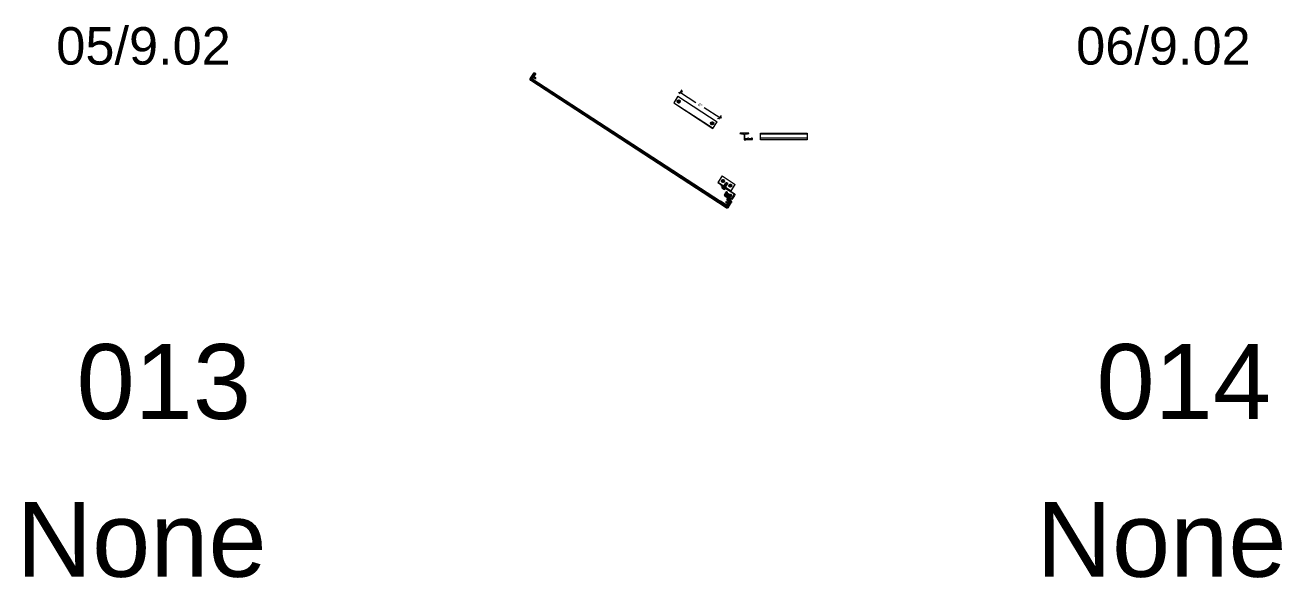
# Model space of a CAD drawing. Header units: inches. Extents: x -301 to 39679, y -468 to 370.
# Drawn here: x 1545.8 to 1706.9, y -76.9 to -6 of the extents above; entities that cross this region are included whole.
import ezdxf

# ---------------------------------------------------------------- set-up
doc = ezdxf.new("R2010")
doc.units = ezdxf.units.IN
doc.header["$MEASUREMENT"] = 0
doc.linetypes.add('DASHED', pattern=[0.75, 0.5, -0.25])
doc.layers.get('Defpoints').update_dxf_attribs({"color": 3})
doc.layers.add('NSE-Construction', color=86, linetype='Continuous', plot=False)
for name, color, linetype, lineweight in [('NSE-Furring 01', 30, 'Continuous', 18), ('NSE-Hardware', 111, 'Continuous', 25), ('NSE-Panels 01', 1, 'Continuous', 40), ('NSE-Title', 51, 'Continuous', 9)]:
    doc.layers.add(name, color=color, linetype=linetype, lineweight=lineweight)
doc.styles.add('004 - NSSM - Standard', font='arial.ttf', dxfattribs={"height": 0.4})
doc.styles.add('048 - NSSM - Standard', font='arial.ttf', dxfattribs={"height": 4.8})
doc.styles.add('096 - NSSM - Standard', font='arial.ttf', dxfattribs={"height": 9.6})
doc.styles.add('3_0-0_TEXT', font='simplex.shx', dxfattribs={"width": 0.7, "height": 0.375})
doc.dimstyles.new('$$$FASTENER$$$', dxfattribs={"dimtxt": 0.375, "dimasz": 0, "dimexe": 0, "dimexo": 0, "dimgap": 0, "dimtad": 0, "dimtih": 1, "dimtoh": 1, "dimdec": 4, "dimzin": 3, "dimdsep": 46, "dimlunit": 4, "dimtxsty": '3_0-0_TEXT', "dimblk": 'NONE', "dimcen": 0, "dimclrd": 256, "dimclre": 256, "dimclrt": 256, "dimadec": 0, "dimazin": 0, "dimtfac": 0.375, "dimtdec": 4, "dimtofl": 0, "dimtmove": 1, "dimatfit": 3, "dimldrblk": 'NONE', "dimfxl": 1, "dimtolj": 1, "dimtzin": 0, "dimarcsym": 0})
doc.dimstyles.new('004 - NSSM - Standard$0', dxfattribs={"dimtxt": 0.4, "dimasz": 0.4, "dimexe": 0.4, "dimexo": 0.4, "dimgap": 0.4, "dimtad": 0, "dimdec": 4, "dimzin": 3, "dimdsep": 46, "dimlunit": 5, "dimtxsty": '004 - NSSM - Standard', "dimblk": 'OBLIQUE', "dimcen": 0.4, "dimclrd": 256, "dimclre": 256, "dimclrt": 256, "dimazin": 0, "dimtfac": 0.7, "dimtdec": 4, "dimtmove": 1, "dimatfit": 2, "dimfxl": 1, "dimtfill": 1, "dimtfillclr": 11, "dimfrac": 1, "dimtolj": 1, "dimtzin": 0, "dimlwd": 0, "dimlwe": 0, "dimarcsym": 0})

# ---------------------------------------------------------------- blocks, each defined once
blk = doc.blocks.new('Bolt Head')
blk.add_lwpolyline([(0.25, 0), (0.12, 0.22), (-0.12, 0.22), (-0.25, 0), (-0.12, -0.22), (0.12, -0.22)], close=True)
for radius in [0.312, 0.125]:
    blk.add_circle((0, 0), radius)
blk = doc.blocks.new('_Oblique')
at = {"color": 0, "linetype": 'ByBlock', "lineweight": -2}
blk.add_line((-0.5, -0.5), (0.5, 0.5), dxfattribs=at)
blk = doc.blocks.new('*D159')
at = {"layer": 'Defpoints', "color": 0, "transparency": 16777216}
for p in [(1629.47, -15.15), (1634.49, -18.43), (1634.82, -17.92)]:
    blk.add_point(p, dxfattribs=at)
at = {"layer": 'NSE-Construction', "lineweight": 0, "transparency": 16777216}
for p, q in [((1629.68, -14.82), (1630.02, -14.31)), ((1629.8, -14.65), (1631.78, -15.94)), ((1634.82, -17.92), (1632.84, -16.63)), ((1634.71, -18.09), (1635.04, -17.59))]:
    blk.add_line(p, q, dxfattribs=at)
at = {"layer": 'NSE-Construction', "lineweight": 0, "transparency": 16777216, "xscale": 0.4, "yscale": 0.4, "zscale": 0.4}
for p, rotation in [((1629.8, -14.65), 146.9237005842569), ((1634.82, -17.92), 326.9237005842569)]:
    blk.add_blockref('_Oblique', p, dxfattribs=dict(at, rotation=rotation))
at = {"layer": 'NSE-Construction', "transparency": 16777216, "insert": (1632.31, -16.28), "char_height": 0.4, "attachment_point": 5, "rotation": 326.9237, "style": '004 - NSSM - Standard', "bg_fill": 3, "box_fill_scale": 1.25, "bg_fill_color": 256, "bg_fill_true_color": 13158600, "bg_fill_transparency": 0}
blk.add_mtext('\\A1;6"', dxfattribs=at)
blk = doc.blocks.new('_None')
blk = doc.blocks.new('*U49')
at = {"linetype": 'Continuous'}
blk.add_lwpolyline([(0.64, 1.54), (0.77, 1.54, -0.414214), (0.9, 1.41), (0.9, 1.04, 0.414214), (1, 0.94), (1.11, 0.94, -0.414214), (1.2, 0.84), (1.2, 0.62, 0.414214), (1.25, 0.57), (1.71, 0.57, 0.414214), (1.76, 0.62), (1.76, 1.5, -1), (1.84, 1.5), (1.84, 1.12, -0.302776), (1.83, 1.1, 0.666667), (1.83, 1.08, -0.666667), (1.83, 1.04, 0.666667), (1.83, 1.02, -0.666667), (1.83, 0.98, 0.666667), (1.83, 0.96, -0.666667), (1.83, 0.92, 0.666667), (1.83, 0.9, -0.666667), (1.83, 0.86, 0.666667), (1.83, 0.84, -0.666667), (1.83, 0.8, 0.666667), (1.83, 0.78, -0.666667), (1.83, 0.74, 0.666667), (1.83, 0.72, -0.302776), (1.84, 0.7), (1.84, 0.54, -0.198912), (1.83, 0.53), (1.8, 0.49, -0.198912), (1.79, 0.49), (1.65, 0.49, -0.302776), (1.64, 0.5, 0.666667), (1.61, 0.5, -0.666667), (1.58, 0.5, 0.666667), (1.55, 0.5, -0.666667), (1.52, 0.5, 0.666667), (1.49, 0.5, -0.666667), (1.46, 0.5, 0.666667), (1.43, 0.5, -0.666667), (1.4, 0.5, 0.666667), (1.37, 0.5, -0.666667), (1.34, 0.5, 0.666667), (1.31, 0.5, -0.666667), (1.28, 0.5, 0.666667), (1.25, 0.5, -0.666667), (1.22, 0.5, 0.666667), (1.19, 0.5, -0.302776), (1.17, 0.49), (1.14, 0.49, -0.414214), (1.12, 0.5), (1.12, 0.84, 0.414214), (1.11, 0.86), (0.95, 0.86, 0.414214), (0.93, 0.84), (0.93, 0.58, -0.045635), (0.93, 0.58), (0.92, 0.5, -0.832406), (0.88, 0.5), (0.82, 0.84, -0.045635), (0.82, 0.85), (0.82, 1.41, 0.414214), (0.77, 1.46), (0.64, 1.46, 0.414214), (0.59, 1.41), (0.59, 0.86, -0.01996), (0.59, 0.86), (0.58, 0.72, -0.391021), (0.53, 0.67), (0.35, 0.67, -0.414214), (0.34, 0.69), (0.34, 0.85, -1), (0.42, 0.85), (0.42, 0.77, 0.414214), (0.43, 0.75), (0.5, 0.75, 0.414214), (0.51, 0.77), (0.51, 1.09, -0.262938), (0.52, 1.1, 0.564932), (0.52, 1.13, -0.262938), (0.51, 1.14), (0.51, 1.45, 0.414214), (0.5, 1.46), (0.43, 1.46, 0.414214), (0.42, 1.45), (0.42, 1.38, -1), (0.34, 1.38), (0.34, 1.49, -0.414214), (0.39, 1.54), (0.71, 1.54)], format="xyb", dxfattribs=at)
at = {"linetype": 'DASHED', "lineweight": 0, "transparency": 16777216}
blk.add_lwpolyline([(0.5, 0.77), (0.5, 1.45), (0.43, 1.45), (0.43, 0.77)], close=True, dxfattribs=at)
blk = doc.blocks.new('*U111')
at = {"transparency": 16777216}
blk.add_lwpolyline([(0.62, 0.4), (0.19, 0.4, -0.414214), (0.09, 0.5), (0.09, 1.98, -1), (0.09, 2.01), (0.09, 2.31), (0.05, 2.47, 0.900068), (0, 2.47), (0, 2.01, -1), (0, 1.98), (0, 0.5, 0.414214), (0.19, 0.31), (0.83, 0.31), (0.84, 0.4), (0.84, 0.51), (0.81, 0.51), (0.81, 1.03), (0.79, 1.19, 0.383421), (0.76, 1.21), (0.71, 1.21, 0.873386), (0.68, 1.02, -0.337188), (0.72, 0.97), (0.72, 0.87, -1), (0.72, 0.85), (0.72, 0.83, -1), (0.72, 0.81), (0.72, 0.5, -0.414214)], format="xyb", close=True, dxfattribs=at)
blk = doc.blocks.new('*U130')
at = {"transparency": 16777216}
blk.add_lwpolyline([(0.72, -1.01, 1), (0.72, -0.99), (0.72, -0.95, 0.337188), (0.68, -0.9, -0.760886), (0.68, -0.71, 0.337188), (0.72, -0.66), (0.72, -0.47, 0.414214), (0.62, -0.37), (0.19, -0.37, 0.414214), (0.09, -0.47), (0.09, -0.71), (0.05, -0.88, -0.900068), (0, -0.87), (0, -0.01, 1), (0, 0.01), (0, 0.22, -0.900068), (0.05, 0.23), (0.09, 0.06), (0.09, 0.01, 1), (0.09, -0.01), (0.09, -0.18, 0.414214), (0.19, -0.28), (0.83, -0.28), (0.84, -0.37), (0.84, -0.49), (0.81, -0.49), (0.81, -0.55), (0.8, -0.56), (0.81, -0.56), (0.8, -0.57), (0.81, -0.58), (0.8, -0.59), (0.81, -0.59), (0.8, -0.6), (0.81, -0.61), (0.8, -0.62), (0.81, -0.62), (0.8, -0.63), (0.81, -0.64), (0.8, -0.65), (0.81, -0.65), (0.8, -0.66), (0.81, -0.67), (0.8, -0.68), (0.81, -0.68), (0.8, -0.69), (0.81, -0.7), (0.8, -0.71), (0.81, -0.71), (0.8, -0.72), (0.81, -0.73), (0.8, -0.74), (0.81, -0.74), (0.8, -0.75), (0.81, -0.76), (0.8, -0.77), (0.81, -0.77), (0.8, -0.78), (0.81, -0.79), (0.8, -0.8), (0.81, -0.8), (0.8, -0.81), (0.81, -0.82), (0.8, -0.83), (0.81, -0.83), (0.8, -0.84), (0.81, -0.85), (0.8, -0.86), (0.81, -0.86), (0.8, -0.87), (0.81, -0.88), (0.8, -0.89), (0.81, -0.89), (0.8, -0.9), (0.81, -0.91), (0.8, -0.92), (0.81, -0.92), (0.8, -0.93), (0.81, -0.94), (0.8, -0.95), (0.81, -0.95), (0.8, -0.96), (0.81, -0.97), (0.8, -0.98), (0.81, -0.98), (0.8, -0.99), (0.81, -1), (0.8, -1.01), (0.81, -1.01), (0.8, -1.02), (0.81, -1.03), (0.8, -1.04), (0.81, -1.04), (0.8, -1.05), (0.81, -1.06), (0.8, -1.07), (0.81, -1.07), (0.8, -1.08), (0.81, -1.09), (0.8, -1.1), (0.81, -1.1), (0.8, -1.11), (0.81, -1.12), (0.8, -1.13), (0.81, -1.13), (0.8, -1.14), (0.81, -1.15), (0.8, -1.16), (0.81, -1.16), (0.81, -1.19), (0.79, -1.35, -0.383421), (0.76, -1.37), (0.72, -1.37, -0.918526), (0.68, -1.18, 0.337188), (0.72, -1.13), (0.72, -1.04, 1), (0.72, -1.02)], format="xyb", close=True, dxfattribs=at)
blk = doc.blocks.new('*U30')
blk.add_lwpolyline([(0.03, -0.13), (0.03, 0.12), (0.05, 0.12), (0.05, -0.13)], close=True)
for points in [[(0.05, 0.11), (0.14, 0.05), (0.5, 0.05), (0.55, 0), (0.5, -0.05), (0.14, -0.05), (0.05, -0.11), (0.05, 0.11)], [(0.5, 0.05), (0.4, 0.03), (0.37, 0), (0.4, -0.03), (0.5, -0.05)], [(0.4, 0.03), (0.55, 0)]]:
    blk.add_leader(points, dimstyle='$$$FASTENER$$$')
at = {"has_arrowhead": 0}
for points in [[(0.14, 0.05), (0.15, 0.07), (0.18, -0.06), (0.19, -0.05)], [(0.17, 0.05), (0.18, 0.07), (0.22, -0.06), (0.22, -0.05)], [(0.21, 0.05), (0.21, 0.07), (0.25, -0.06), (0.25, -0.05)], [(0.24, 0.05), (0.24, 0.07), (0.28, -0.06), (0.28, -0.05)], [(0.27, 0.05), (0.27, 0.07), (0.31, -0.06), (0.31, -0.05)], [(0.3, 0.05), (0.3, 0.07), (0.34, -0.06), (0.34, -0.05)], [(0.33, 0.05), (0.34, 0.07), (0.37, -0.06), (0.37, -0.05)], [(0.36, 0.05), (0.37, 0.07), (0.4, -0.06), (0.41, -0.05)], [(0.14, 0), (0.15, -0.06), (0.16, -0.05)]]:
    blk.add_leader(points, dimstyle='$$$FASTENER$$$', dxfattribs=at)
blk = doc.blocks.new('*U157')
blk.add_lwpolyline([(30, -0.12), (0.12, -0.12), (0.12, -0.88), (0, -0.88), (0, -0.12, -0.414214), (0.12, 0), (30, 0, -0.414214), (30.12, -0.12)], format="xyb")
blk.add_lwpolyline([(30, -0.12), (30, -0.88), (30.12, -0.87), (30.12, -0.12)])
at = {"layer": 'Defpoints'}
for p, q in [((0, 0), (0.19, -0.19)), ((30.12, 0), (29.94, -0.18)), ((0.12, -0.88), (0.18, -0.88)), ((30, -0.88), (29.95, -0.88))]:
    blk.add_line(p, q, dxfattribs=at)
for points in [[(0.12, 0), (0, 0), (0, -0.12)], [(30, 0), (30.12, 0), (30.12, -0.12)]]:
    blk.add_lwpolyline(points, dxfattribs=at)
at = {"layer": 'NSE-Hardware', "xscale": -1, "rotation": 180}
blk.add_blockref('*U30', (-0.03, -0.5), dxfattribs=at)
at = {"layer": 'NSE-Hardware', "xscale": -1}
blk.add_blockref('*U30', (30.16, -0.5), dxfattribs=at)
blk = doc.blocks.new('*U127')
for p, q in [((-0.06, 0.09), (0.03, 0.09)), ((-0.06, -0.09), (0.03, -0.09))]:
    blk.add_line(p, q)
for points in [[(0.03, 0.18), (-0.06, 0.18, 0.414214), (-0.07, 0.17), (-0.07, -0.17, 0.414214), (-0.06, -0.18), (0.03, -0.18)], [(-0.07, 0.1, 0.414214), (-0.06, 0.09, 0.414214), (-0.07, 0.08)], [(-0.07, -0.08, 0.414214), (-0.06, -0.09, 0.414214), (-0.07, -0.1)]]:
    blk.add_lwpolyline(points, format="xyb")
blk.add_lwpolyline([(0.05, 0.2), (0.03, 0.2), (0.03, -0.2), (0.05, -0.2)], close=True)
for points in [[(0.05, 0.08), (0.72, 0.08), (0.8, 0), (0.72, -0.08), (0.05, -0.08), (0.05, 0.08)], [(0.72, 0.08), (0.56, 0.05), (0.52, 0), (0.56, -0.05), (0.72, -0.08)], [(0.56, 0.05), (0.8, 0)]]:
    blk.add_leader(points, dimstyle='$$$FASTENER$$$')
at = {"has_arrowhead": 0}
for points in [[(0.08, 0.08), (0.09, 0.11), (0.14, -0.11), (0.15, -0.08)], [(0.14, 0.08), (0.15, 0.11), (0.21, -0.11), (0.21, -0.08)], [(0.2, 0.08), (0.21, 0.11), (0.27, -0.11), (0.28, -0.08)], [(0.27, 0.08), (0.27, 0.11), (0.33, -0.11), (0.34, -0.08)], [(0.33, 0.08), (0.34, 0.11), (0.39, -0.11), (0.4, -0.08)], [(0.39, 0.08), (0.4, 0.11), (0.46, -0.11), (0.46, -0.08)], [(0.45, 0.08), (0.46, 0.11), (0.52, -0.11), (0.53, -0.08)], [(0.05, 0), (0.08, -0.11), (0.09, -0.08)]]:
    blk.add_leader(points, dimstyle='$$$FASTENER$$$', dxfattribs=at)

msp = doc.modelspace()

# ---------------------------------------------------------------- linework, layer by layer
at = {"layer": 'NSE-Furring 01', "color": 253}
for p, q in [((1640.03977, -19.97771), (1646.03977, -19.97771)), ((1640.03977, -20.49371), (1646.03977, -20.49371)), ((1640.03977, -20.69371), (1646.03977, -20.69371))]:
    msp.add_line(p, q, dxfattribs=at)
at = {"layer": 'NSE-Furring 01'}
for points in [[(1629.46593, -15.15437), (1628.92291, -15.98812), (1633.95057, -19.26265), (1634.4936, -18.4289)], [(1628.93655, -15.96717), (1633.96422, -19.24171)], [(1629.46593, -15.15437), (1634.4936, -18.4289)], [(1635.13808, -25.34671), (1634.59506, -26.18046), (1636.27095, -27.27197), (1636.81397, -26.43822)], [(1635.13808, -25.34671), (1636.81397, -26.43822)], [(1634.6087, -26.15952), (1636.28459, -27.25103)]]:
    msp.add_lwpolyline(points, dxfattribs=at)
msp.add_lwpolyline([(1646.03977, -20.72371), (1640.03977, -20.72371), (1640.03977, -19.88772), (1646.03977, -19.88772)], close=True, dxfattribs=at)

# ---------------------------------------------------------------- block references
at = {"layer": 'NSE-Furring 01', "xscale": -1}
for name, p, rotation in [('*U130', (1637.66725, -19.88772), 90), ('*U111', (1637.08428, -27.86603), 56.92370058426182), ('*U49', (1637.14204, -27.91453), 56.92370058426182)]:
    msp.add_blockref(name, p, dxfattribs=dict(at, rotation=rotation))
at = {"layer": 'NSE-Hardware'}
for p, xscale, yscale, zscale, rotation in [((1629.5633, -15.8115), 0.5000000000000001, 0.5000000000000001, 0.5000000000000001, 114.4209895767726), ((1633.85183, -18.60762), 0.5000000000000002, 0.5000000000000002, 0.5000000000000002, 294.4209895767726), ((1635.23546, -26.00384), 0.5000000000000001, 0.5000000000000001, 0.5000000000000001, 114.4209895767726), ((1636.17221, -26.61694), 0.5000000000000002, 0.5000000000000002, 0.5000000000000002, 294.4209895767726)]:
    msp.add_blockref('Bolt Head', p, dxfattribs=dict(at, xscale=xscale, yscale=yscale, zscale=zscale, rotation=rotation))
at = {"layer": 'NSE-Hardware', "rotation": 56.92370058426178}
msp.add_blockref('*U127', (1635.33397, -26.89504), dxfattribs=at)

# ---------------------------------------------------------------- texts
at = {"layer": 'Defpoints'}
for s, width, gutter_width, heights, insert, char_height, attachment_point, style in [('05/9.02', 15.7513444, 2, [0], (1560.95478, -6.28629), 4.8, 2, '048 - NSSM - Standard'), ('06/9.02', 15.7513444, 2, [4.96371], (1691.70518, -6.28629), 4.8, 2, '048 - NSSM - Standard'), ('013', 16.3938227, 0.5, [0], (1563.55841, -51.7797), 9.6, 5, '096 - NSSM - Standard'), ('014', 16.3938227, 0.5, [0], (1694.30881, -51.7797), 9.6, 5, '096 - NSSM - Standard')]:
    msp.add_mtext_dynamic_manual_height_columns(s, width=width, gutter_width=gutter_width, heights=heights, dxfattribs=dict(at, insert=insert, char_height=char_height, attachment_point=attachment_point, style=style))
at = {"layer": 'NSE-Title', "char_height": 9.6, "width": 31.6499699, "attachment_point": 5, "style": '096 - NSSM - Standard'}
for insert in [(1560.70478, -72), (1691.45518, -72)]:
    msp.add_mtext('None', dxfattribs=dict(at, insert=insert))

# ---------------------------------------------------------------- next in the draw order: dimensions: what is measured, and where the dimension line sits
at = {"layer": 'NSE-Construction'}
dim = msp.add_aligned_dim(p1=(1629.46593, -15.15437), p2=(1634.4936, -18.4289), distance=0.6069, dimstyle='004 - NSSM - Standard$0', override={"dimpost": '"'}, dxfattribs=at)
dim.commit()
dim.dimension.update_dxf_attribs({"geometry": '*D159', "text_midpoint": (1632.31098, -16.28309)})

# ---------------------------------------------------------------- next in the draw order: block references
at = {"layer": 'NSE-Panels 01', "rotation": 146.9237005842617}
msp.add_blockref('*U157', (1635.77818, -29.41468), dxfattribs=at)

doc.saveas('drawing.dxf')
